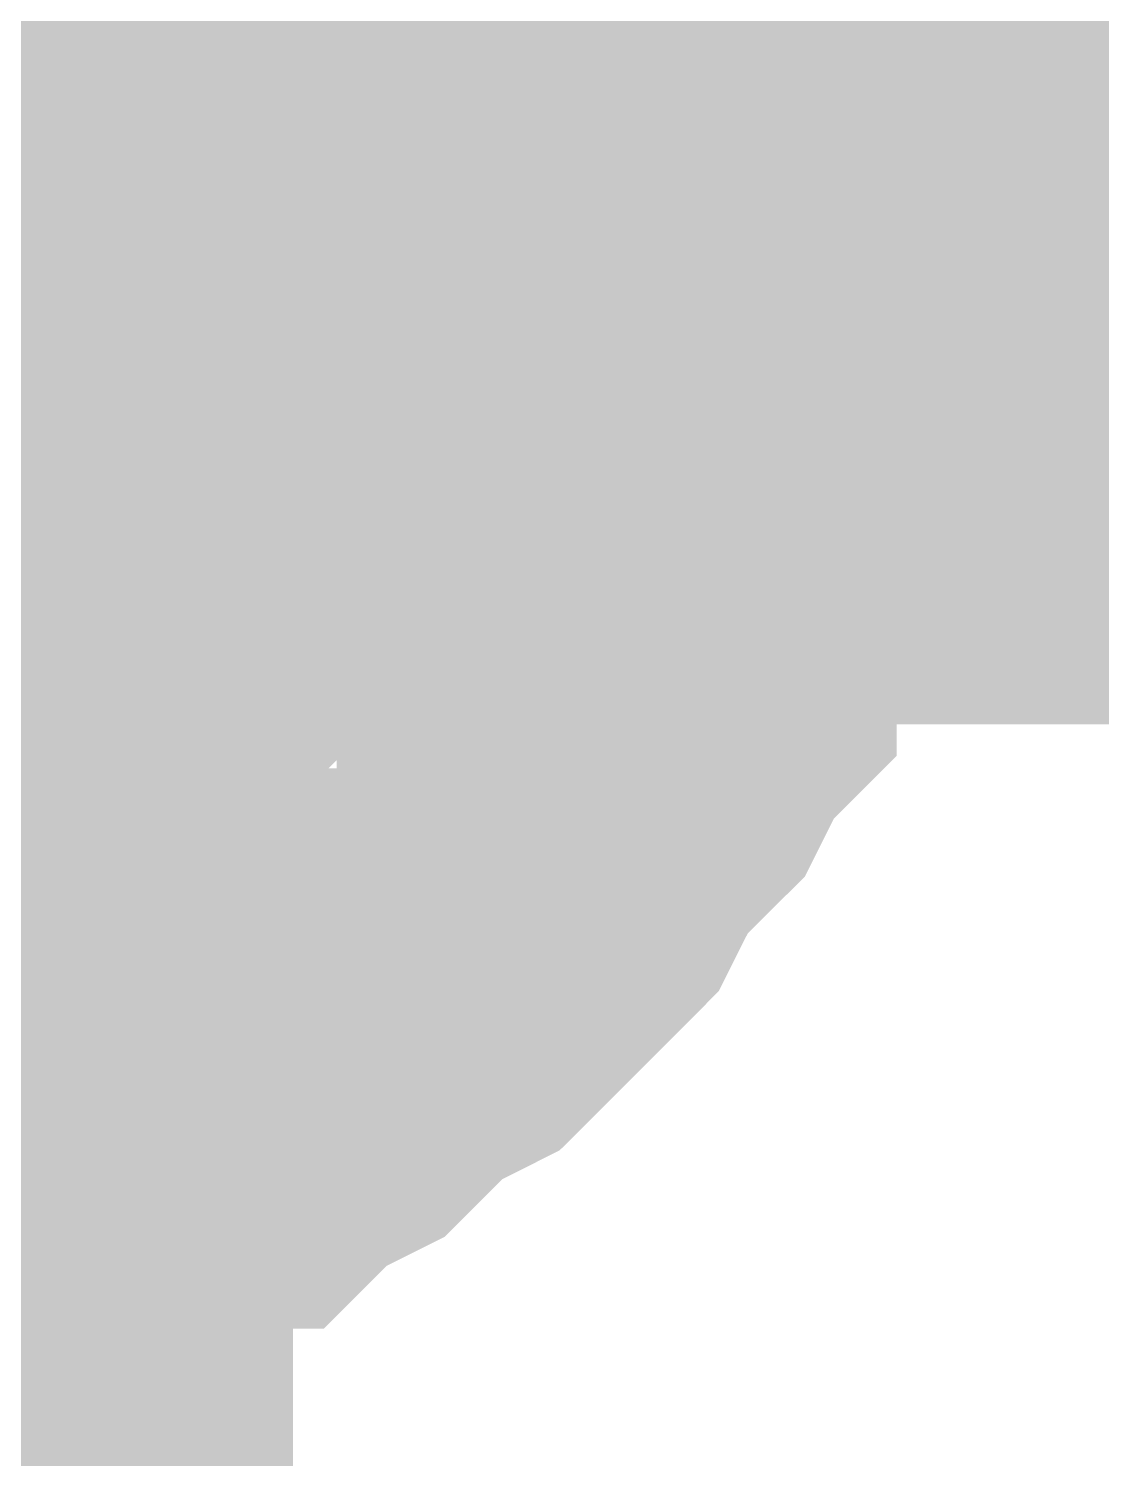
# Model space of a CAD drawing. Header units: inches. Extents: x 0 to 841, y 0 to 594.
# Drawn here: x 562.669 to 563.506, y 401.543 to 402.659 of the extents above; entities that cross this region are included whole.
import ezdxf

# ---------------------------------------------------------------- set-up
doc = ezdxf.new("R2010")
doc.units = ezdxf.units.IN
doc.layers.add('Sheet', color=255, linetype='Continuous')

msp = doc.modelspace()

# ---------------------------------------------------------------- linework, layer by layer
at = {"layer": 'Sheet'}
msp.add_lwpolyline([(562.246, 402.5, 0.508, 0.508, 1), (562.754, 402.5, 0.508, 0.508, 1)], format="xyseb", close=True, dxfattribs=at)
for points in [[(562.8825, 402.8276, 0.2997, 0.2997, 0), (562.905, 402.8051, 0.2997, 0.2997, 0), (562.9274, 402.7827, 0.2997, 0.2997, 0), (562.9274, 402.7827, 0.2997, 0.2997, 0), (562.9499, 402.7602, 0.2997, 0.2997, 0), (562.9499, 402.7378, 0.2997, 0.2997, 0), (562.9723, 402.7153, 0.2997, 0.2997, 0), (562.9723, 402.6928, 0.2997, 0.2997, 0), (562.9948, 402.6704, 0.2997, 0.2997, 0), (562.9948, 402.6479, 0.2997, 0.2997, 0), (562.9948, 402.6255, 0.2997, 0.2997, 0), (563.0173, 402.5805, 0.2997, 0.2997, 0), (563.0173, 402.5581, 0.2997, 0.2997, 0), (563.0173, 402.5356, 0.2997, 0.2997, 0), (563.0173, 402.5132, 0.2997, 0.2997, 0), (563.0173, 402.4907, 0.2997, 0.2997, 0)], [(562.8825, 402.8276, 0.2997, 0.2997, 0), (562.905, 402.8051, 0.2997, 0.2997, 0), (562.9274, 402.7827, 0.2997, 0.2997, 0), (562.9274, 402.7827, 0.2997, 0.2997, 0), (562.9499, 402.7602, 0.2997, 0.2997, 0), (562.9499, 402.7378, 0.2997, 0.2997, 0), (562.9723, 402.7153, 0.2997, 0.2997, 0), (562.9723, 402.6928, 0.2997, 0.2997, 0), (562.9948, 402.6704, 0.2997, 0.2997, 0), (562.9948, 402.6479, 0.2997, 0.2997, 0), (562.9948, 402.6255, 0.2997, 0.2997, 0), (563.0173, 402.5805, 0.2997, 0.2997, 0), (563.0173, 402.5581, 0.2997, 0.2997, 0), (563.0173, 402.5356, 0.2997, 0.2997, 0), (563.0173, 402.5132, 0.2997, 0.2997, 0), (563.0173, 402.4907, 0.2997, 0.2997, 0)], [(563.1969, 402.8276, 0.2997, 0.2997, 0), (563.1969, 402.7827, 0.2997, 0.2997, 0), (563.2194, 402.7602, 0.2997, 0.2997, 0), (563.2194, 402.7153, 0.2997, 0.2997, 0), (563.2418, 402.6928, 0.2997, 0.2997, 0), (563.2418, 402.6479, 0.2997, 0.2997, 0), (563.2643, 402.603, 0.2997, 0.2997, 0), (563.2643, 402.5805, 0.2997, 0.2997, 0), (563.2643, 402.5356, 0.2997, 0.2997, 0), (563.2643, 402.4907, 0.2997, 0.2997, 0)], [(563.1969, 402.8276, 0.2997, 0.2997, 0), (563.1969, 402.7827, 0.2997, 0.2997, 0), (563.2194, 402.7602, 0.2997, 0.2997, 0), (563.2194, 402.7153, 0.2997, 0.2997, 0), (563.2418, 402.6928, 0.2997, 0.2997, 0), (563.2418, 402.6479, 0.2997, 0.2997, 0), (563.2643, 402.603, 0.2997, 0.2997, 0), (563.2643, 402.5805, 0.2997, 0.2997, 0), (563.2643, 402.5356, 0.2997, 0.2997, 0), (563.2643, 402.4907, 0.2997, 0.2997, 0)], [(563.1969, 402.8276, 0.2997, 0.2997, 0), (563.1969, 402.7827, 0.2997, 0.2997, 0), (563.2194, 402.7602, 0.2997, 0.2997, 0), (563.2194, 402.7153, 0.2997, 0.2997, 0), (563.2418, 402.6928, 0.2997, 0.2997, 0), (563.2418, 402.6479, 0.2997, 0.2997, 0), (563.2643, 402.603, 0.2997, 0.2997, 0), (563.2643, 402.5805, 0.2997, 0.2997, 0), (563.2643, 402.5356, 0.2997, 0.2997, 0), (563.2643, 402.4907, 0.2997, 0.2997, 0)], [(615.0071, 402.4907, 0.7493, 0.7493, 0), (609.999, 402.4907, 0.7493, 0.7493, 0), (575.0097, 402.4907, 0.7493, 0.7493, 0), (562.5007, 402.4907, 0.7493, 0.7493, 0), (554.9998, 402.4907, 0.7493, 0.7493, 0)], [(562.5007, 396.9882, 0.7493, 0.7493, 0), (562.5007, 402.4907, 0.7493, 0.7493, 0)], [(562.9723, 402.7153, 0.0991, 0.0991, 0), (562.9723, 402.6928, 0.0991, 0.0991, 0), (562.9948, 402.6704, 0.0991, 0.0991, 0), (562.9948, 402.6479, 0.0991, 0.0991, 0), (562.9948, 402.6255, 0.0991, 0.0991, 0), (563.0173, 402.5805, 0.0991, 0.0991, 0), (563.0173, 402.5581, 0.0991, 0.0991, 0), (563.0173, 402.5356, 0.0991, 0.0991, 0), (563.0173, 402.5132, 0.0991, 0.0991, 0), (563.0173, 402.4907, 0.0991, 0.0991, 0)], [(562.9723, 402.7153, 0.0991, 0.0991, 0), (562.9723, 402.6928, 0.0991, 0.0991, 0), (562.9948, 402.6704, 0.0991, 0.0991, 0), (562.9948, 402.6479, 0.0991, 0.0991, 0), (562.9948, 402.6255, 0.0991, 0.0991, 0), (563.0173, 402.5805, 0.0991, 0.0991, 0), (563.0173, 402.5581, 0.0991, 0.0991, 0), (563.0173, 402.5356, 0.0991, 0.0991, 0), (563.0173, 402.5132, 0.0991, 0.0991, 0), (563.0173, 402.4907, 0.0991, 0.0991, 0)], [(563.2194, 402.7153, 0.0991, 0.0991, 0), (563.2418, 402.6928, 0.0991, 0.0991, 0), (563.2418, 402.6479, 0.0991, 0.0991, 0), (563.2643, 402.603, 0.0991, 0.0991, 0), (563.2643, 402.5805, 0.0991, 0.0991, 0), (563.2643, 402.5356, 0.0991, 0.0991, 0), (563.2643, 402.4907, 0.0991, 0.0991, 0)], [(563.2194, 402.7153, 0.0991, 0.0991, 0), (563.2418, 402.6928, 0.0991, 0.0991, 0), (563.2418, 402.6479, 0.0991, 0.0991, 0), (563.2643, 402.603, 0.0991, 0.0991, 0), (563.2643, 402.5805, 0.0991, 0.0991, 0), (563.2643, 402.5356, 0.0991, 0.0991, 0), (563.2643, 402.4907, 0.0991, 0.0991, 0)], [(563.2194, 402.7153, 0.0991, 0.0991, 0), (563.2418, 402.6928, 0.0991, 0.0991, 0), (563.2418, 402.6479, 0.0991, 0.0991, 0), (563.2643, 402.603, 0.0991, 0.0991, 0), (563.2643, 402.5805, 0.0991, 0.0991, 0), (563.2643, 402.5356, 0.0991, 0.0991, 0), (563.2643, 402.4907, 0.0991, 0.0991, 0)], [(563.2643, 402.4907, 0.2997, 0.2997, 0), (563.2643, 402.4458, 0.2997, 0.2997, 0), (563.2643, 402.4009, 0.2997, 0.2997, 0), (563.2643, 402.3784, 0.2997, 0.2997, 0), (563.2418, 402.3335, 0.2997, 0.2997, 0), (563.2418, 402.2886, 0.2997, 0.2997, 0), (563.2194, 402.2661, 0.2997, 0.2997, 0), (563.2194, 402.2212, 0.2997, 0.2997, 0), (563.1969, 402.1987, 0.2997, 0.2997, 0), (563.1969, 402.1538, 0.2997, 0.2997, 0), (563.1745, 402.1314, 0.2997, 0.2997, 0), (563.152, 402.0864, 0.2997, 0.2997, 0), (563.1295, 402.064, 0.2997, 0.2997, 0), (563.1071, 402.0415, 0.2997, 0.2997, 0), (563.0846, 401.9966, 0.2997, 0.2997, 0), (563.0622, 401.9741, 0.2997, 0.2997, 0), (563.0397, 401.9517, 0.2997, 0.2997, 0), (563.0173, 401.9292, 0.2997, 0.2997, 0), (562.9948, 401.9068, 0.2997, 0.2997, 0), (562.9499, 401.8843, 0.2997, 0.2997, 0), (562.9274, 401.8618, 0.2997, 0.2997, 0), (562.905, 401.8394, 0.2997, 0.2997, 0), (562.86, 401.8169, 0.2997, 0.2997, 0), (562.8376, 401.7945, 0.2997, 0.2997, 0), (562.7927, 401.7945, 0.2997, 0.2997, 0), (562.7702, 401.772, 0.2997, 0.2997, 0), (562.7253, 401.772, 0.2997, 0.2997, 0), (562.7028, 401.7495, 0.2997, 0.2997, 0), (562.6579, 401.7495, 0.2997, 0.2997, 0), (562.613, 401.7271, 0.2997, 0.2997, 0), (562.5906, 401.7271, 0.2997, 0.2997, 0), (562.5456, 401.7271, 0.2997, 0.2997, 0), (562.5007, 401.7271, 0.2997, 0.2997, 0)], [(563.2643, 402.4907, 0.2997, 0.2997, 0), (563.2643, 402.4458, 0.2997, 0.2997, 0), (563.2643, 402.4009, 0.2997, 0.2997, 0), (563.2643, 402.3784, 0.2997, 0.2997, 0), (563.2418, 402.3335, 0.2997, 0.2997, 0), (563.2418, 402.2886, 0.2997, 0.2997, 0), (563.2194, 402.2661, 0.2997, 0.2997, 0), (563.2194, 402.2212, 0.2997, 0.2997, 0), (563.1969, 402.1987, 0.2997, 0.2997, 0), (563.1969, 402.1538, 0.2997, 0.2997, 0), (563.1745, 402.1314, 0.2997, 0.2997, 0), (563.152, 402.0864, 0.2997, 0.2997, 0), (563.1295, 402.064, 0.2997, 0.2997, 0), (563.1071, 402.0415, 0.2997, 0.2997, 0), (563.0846, 401.9966, 0.2997, 0.2997, 0), (563.0622, 401.9741, 0.2997, 0.2997, 0), (563.0397, 401.9517, 0.2997, 0.2997, 0), (563.0173, 401.9292, 0.2997, 0.2997, 0), (562.9948, 401.9068, 0.2997, 0.2997, 0), (562.9499, 401.8843, 0.2997, 0.2997, 0), (562.9274, 401.8618, 0.2997, 0.2997, 0), (562.905, 401.8394, 0.2997, 0.2997, 0), (562.86, 401.8169, 0.2997, 0.2997, 0), (562.8376, 401.7945, 0.2997, 0.2997, 0), (562.7927, 401.7945, 0.2997, 0.2997, 0), (562.7702, 401.772, 0.2997, 0.2997, 0), (562.7253, 401.772, 0.2997, 0.2997, 0), (562.7028, 401.7495, 0.2997, 0.2997, 0), (562.6579, 401.7495, 0.2997, 0.2997, 0), (562.613, 401.7271, 0.2997, 0.2997, 0), (562.5906, 401.7271, 0.2997, 0.2997, 0), (562.5456, 401.7271, 0.2997, 0.2997, 0), (562.5007, 401.7271, 0.2997, 0.2997, 0)], [(563.2643, 402.4907, 0.2997, 0.2997, 0), (563.2643, 402.4458, 0.2997, 0.2997, 0), (563.2643, 402.4009, 0.2997, 0.2997, 0), (563.2643, 402.3784, 0.2997, 0.2997, 0), (563.2418, 402.3335, 0.2997, 0.2997, 0), (563.2418, 402.2886, 0.2997, 0.2997, 0), (563.2194, 402.2661, 0.2997, 0.2997, 0), (563.2194, 402.2212, 0.2997, 0.2997, 0), (563.1969, 402.1987, 0.2997, 0.2997, 0), (563.1969, 402.1538, 0.2997, 0.2997, 0), (563.1745, 402.1314, 0.2997, 0.2997, 0), (563.152, 402.0864, 0.2997, 0.2997, 0), (563.1295, 402.064, 0.2997, 0.2997, 0), (563.1071, 402.0415, 0.2997, 0.2997, 0), (563.0846, 401.9966, 0.2997, 0.2997, 0), (563.0622, 401.9741, 0.2997, 0.2997, 0), (563.0397, 401.9517, 0.2997, 0.2997, 0), (563.0173, 401.9292, 0.2997, 0.2997, 0), (562.9948, 401.9068, 0.2997, 0.2997, 0), (562.9499, 401.8843, 0.2997, 0.2997, 0), (562.9274, 401.8618, 0.2997, 0.2997, 0), (562.905, 401.8394, 0.2997, 0.2997, 0), (562.86, 401.8169, 0.2997, 0.2997, 0), (562.8376, 401.7945, 0.2997, 0.2997, 0), (562.7927, 401.7945, 0.2997, 0.2997, 0), (562.7702, 401.772, 0.2997, 0.2997, 0), (562.7253, 401.772, 0.2997, 0.2997, 0), (562.7028, 401.7495, 0.2997, 0.2997, 0), (562.6579, 401.7495, 0.2997, 0.2997, 0), (562.613, 401.7271, 0.2997, 0.2997, 0), (562.5906, 401.7271, 0.2997, 0.2997, 0), (562.5456, 401.7271, 0.2997, 0.2997, 0), (562.5007, 401.7271, 0.2997, 0.2997, 0)], [(563.0173, 402.4907, 0.2997, 0.2997, 0), (563.0173, 402.4682, 0.2997, 0.2997, 0), (563.0173, 402.4458, 0.2997, 0.2997, 0), (563.0173, 402.4009, 0.2997, 0.2997, 0), (563.0173, 402.3784, 0.2997, 0.2997, 0), (562.9948, 402.3559, 0.2997, 0.2997, 0), (562.9948, 402.3335, 0.2997, 0.2997, 0), (562.9948, 402.311, 0.2997, 0.2997, 0), (562.9723, 402.2886, 0.2997, 0.2997, 0), (562.9723, 402.2661, 0.2997, 0.2997, 0), (562.9499, 402.2436, 0.2997, 0.2997, 0), (562.9499, 402.2212, 0.2997, 0.2997, 0), (562.9274, 402.1987, 0.2997, 0.2997, 0), (562.9274, 402.1763, 0.2997, 0.2997, 0), (562.905, 402.1538, 0.2997, 0.2997, 0), (562.8825, 402.1314, 0.2997, 0.2997, 0), (562.86, 402.1314, 0.2997, 0.2997, 0), (562.86, 402.1089, 0.2997, 0.2997, 0), (562.8376, 402.0864, 0.2997, 0.2997, 0), (562.8151, 402.064, 0.2997, 0.2997, 0), (562.7927, 402.064, 0.2997, 0.2997, 0), (562.7702, 402.0415, 0.2997, 0.2997, 0), (562.7478, 402.0415, 0.2997, 0.2997, 0), (562.7253, 402.0191, 0.2997, 0.2997, 0), (562.7028, 402.0191, 0.2997, 0.2997, 0), (562.6804, 401.9966, 0.2997, 0.2997, 0), (562.6579, 401.9966, 0.2997, 0.2997, 0), (562.6355, 401.9966, 0.2997, 0.2997, 0), (562.613, 401.9741, 0.2997, 0.2997, 0), (562.5906, 401.9741, 0.2997, 0.2997, 0), (562.5456, 401.9741, 0.2997, 0.2997, 0), (562.5232, 401.9741, 0.2997, 0.2997, 0), (562.5007, 401.9741, 0.2997, 0.2997, 0)], [(563.0173, 402.4907, 0.2997, 0.2997, 0), (563.0173, 402.4682, 0.2997, 0.2997, 0), (563.0173, 402.4458, 0.2997, 0.2997, 0), (563.0173, 402.4009, 0.2997, 0.2997, 0), (563.0173, 402.3784, 0.2997, 0.2997, 0), (562.9948, 402.3559, 0.2997, 0.2997, 0), (562.9948, 402.3335, 0.2997, 0.2997, 0), (562.9948, 402.311, 0.2997, 0.2997, 0), (562.9723, 402.2886, 0.2997, 0.2997, 0), (562.9723, 402.2661, 0.2997, 0.2997, 0), (562.9499, 402.2436, 0.2997, 0.2997, 0), (562.9499, 402.2212, 0.2997, 0.2997, 0), (562.9274, 402.1987, 0.2997, 0.2997, 0), (562.9274, 402.1763, 0.2997, 0.2997, 0), (562.905, 402.1538, 0.2997, 0.2997, 0), (562.8825, 402.1314, 0.2997, 0.2997, 0), (562.86, 402.1314, 0.2997, 0.2997, 0), (562.86, 402.1089, 0.2997, 0.2997, 0), (562.8376, 402.0864, 0.2997, 0.2997, 0), (562.8151, 402.064, 0.2997, 0.2997, 0), (562.7927, 402.064, 0.2997, 0.2997, 0), (562.7702, 402.0415, 0.2997, 0.2997, 0), (562.7478, 402.0415, 0.2997, 0.2997, 0), (562.7253, 402.0191, 0.2997, 0.2997, 0), (562.7028, 402.0191, 0.2997, 0.2997, 0), (562.6804, 401.9966, 0.2997, 0.2997, 0), (562.6579, 401.9966, 0.2997, 0.2997, 0), (562.6355, 401.9966, 0.2997, 0.2997, 0), (562.613, 401.9741, 0.2997, 0.2997, 0), (562.5906, 401.9741, 0.2997, 0.2997, 0), (562.5456, 401.9741, 0.2997, 0.2997, 0), (562.5232, 401.9741, 0.2997, 0.2997, 0), (562.5007, 401.9741, 0.2997, 0.2997, 0)], [(563.0173, 402.4907, 0.2997, 0.2997, 0), (563.0173, 402.4907, 0.2997, 0.2997, 0), (563.0173, 402.4907, 0.2997, 0.2997, 0), (563.0173, 402.4907, 0.2997, 0.2997, 0), (563.0173, 402.4907, 0.2997, 0.2997, 0), (563.0173, 402.4907, 0.2997, 0.2997, 0), (563.0173, 402.4907, 0.2997, 0.2997, 0), (563.0173, 402.4907, 0.2997, 0.2997, 0), (563.0173, 402.4907, 0.2997, 0.2997, 0), (563.0173, 402.4907, 0.2997, 0.2997, 0), (563.0173, 402.4907, 0.2997, 0.2997, 0), (563.0173, 402.4907, 0.2997, 0.2997, 0), (563.0173, 402.4907, 0.2997, 0.2997, 0), (563.0173, 402.4907, 0.2997, 0.2997, 0), (563.0173, 402.4907, 0.2997, 0.2997, 0), (563.0173, 402.4907, 0.2997, 0.2997, 0), (563.0173, 402.4907, 0.2997, 0.2997, 0), (563.0173, 402.4907, 0.2997, 0.2997, 0), (563.0173, 402.4907, 0.2997, 0.2997, 0), (563.0173, 402.4907, 0.2997, 0.2997, 0), (563.0173, 402.4907, 0.2997, 0.2997, 0), (563.0173, 402.4907, 0.2997, 0.2997, 0), (563.0173, 402.4907, 0.2997, 0.2997, 0), (563.0173, 402.4907, 0.2997, 0.2997, 0), (563.0173, 402.4907, 0.2997, 0.2997, 0), (563.0173, 402.4907, 0.2997, 0.2997, 0), (563.0173, 402.4907, 0.2997, 0.2997, 0), (563.0173, 402.4907, 0.2997, 0.2997, 0), (563.0173, 402.4907, 0.2997, 0.2997, 0), (563.0173, 402.4907, 0.2997, 0.2997, 0), (563.0173, 402.4907, 0.2997, 0.2997, 0), (563.0173, 402.4907, 0.2997, 0.2997, 0), (563.0173, 402.4907, 0.2997, 0.2997, 0)], [(563.0173, 402.4907, 0.2997, 0.2997, 0), (563.0173, 402.4907, 0.2997, 0.2997, 0)], [(563.0173, 402.4907, 0.2997, 0.2997, 0), (563.0173, 402.4907, 0.2997, 0.2997, 0), (563.0173, 402.4907, 0.2997, 0.2997, 0), (563.0173, 402.4907, 0.2997, 0.2997, 0), (563.0173, 402.4907, 0.2997, 0.2997, 0), (563.0173, 402.4907, 0.2997, 0.2997, 0), (563.0173, 402.4907, 0.2997, 0.2997, 0), (563.0173, 402.4907, 0.2997, 0.2997, 0), (563.0173, 402.4907, 0.2997, 0.2997, 0), (563.0173, 402.4907, 0.2997, 0.2997, 0), (563.0173, 402.4907, 0.2997, 0.2997, 0), (563.0173, 402.4907, 0.2997, 0.2997, 0), (563.0173, 402.4907, 0.2997, 0.2997, 0), (563.0173, 402.4907, 0.2997, 0.2997, 0), (563.0173, 402.4907, 0.2997, 0.2997, 0), (563.0173, 402.4907, 0.2997, 0.2997, 0), (563.0173, 402.4907, 0.2997, 0.2997, 0), (563.0173, 402.4907, 0.2997, 0.2997, 0), (563.0173, 402.4907, 0.2997, 0.2997, 0), (563.0173, 402.4907, 0.2997, 0.2997, 0), (563.0173, 402.4907, 0.2997, 0.2997, 0), (563.0173, 402.4907, 0.2997, 0.2997, 0), (563.0173, 402.4907, 0.2997, 0.2997, 0), (563.0173, 402.4907, 0.2997, 0.2997, 0), (563.0173, 402.4907, 0.2997, 0.2997, 0), (563.0173, 402.4907, 0.2997, 0.2997, 0), (563.0173, 402.4907, 0.2997, 0.2997, 0), (563.0173, 402.4907, 0.2997, 0.2997, 0), (563.0173, 402.4907, 0.2997, 0.2997, 0), (563.0173, 402.4907, 0.2997, 0.2997, 0), (563.0173, 402.4907, 0.2997, 0.2997, 0), (563.0173, 402.4907, 0.2997, 0.2997, 0), (563.0173, 402.4907, 0.2997, 0.2997, 0)], [(563.0173, 402.4907, 0.2997, 0.2997, 0), (563.0173, 402.4907, 0.2997, 0.2997, 0)], [(563.2643, 402.4907, 0.2997, 0.2997, 0), (563.2643, 402.4907, 0.2997, 0.2997, 0), (563.2643, 402.4907, 0.2997, 0.2997, 0), (563.2643, 402.4907, 0.2997, 0.2997, 0), (563.2643, 402.4907, 0.2997, 0.2997, 0), (563.2643, 402.4907, 0.2997, 0.2997, 0), (563.2643, 402.4907, 0.2997, 0.2997, 0), (563.2643, 402.4907, 0.2997, 0.2997, 0), (563.2643, 402.4907, 0.2997, 0.2997, 0), (563.2643, 402.4907, 0.2997, 0.2997, 0), (563.2643, 402.4907, 0.2997, 0.2997, 0), (563.2643, 402.4907, 0.2997, 0.2997, 0), (563.2643, 402.4907, 0.2997, 0.2997, 0), (563.2643, 402.4907, 0.2997, 0.2997, 0), (563.2643, 402.4907, 0.2997, 0.2997, 0), (563.2643, 402.4907, 0.2997, 0.2997, 0), (563.2643, 402.4907, 0.2997, 0.2997, 0), (563.2643, 402.4907, 0.2997, 0.2997, 0), (563.2643, 402.4907, 0.2997, 0.2997, 0), (563.2643, 402.4907, 0.2997, 0.2997, 0), (563.2643, 402.4907, 0.2997, 0.2997, 0), (563.2643, 402.4907, 0.2997, 0.2997, 0), (563.2643, 402.4907, 0.2997, 0.2997, 0), (563.2643, 402.4907, 0.2997, 0.2997, 0), (563.2643, 402.4907, 0.2997, 0.2997, 0), (563.2643, 402.4907, 0.2997, 0.2997, 0), (563.2643, 402.4907, 0.2997, 0.2997, 0), (563.2643, 402.4907, 0.2997, 0.2997, 0), (563.2643, 402.4907, 0.2997, 0.2997, 0), (563.2643, 402.4907, 0.2997, 0.2997, 0), (563.2643, 402.4907, 0.2997, 0.2997, 0), (563.2643, 402.4907, 0.2997, 0.2997, 0), (563.2643, 402.4907, 0.2997, 0.2997, 0)], [(563.2643, 402.4907, 0.2997, 0.2997, 0), (563.2643, 402.4907, 0.2997, 0.2997, 0)], [(563.2643, 402.4907, 0.2997, 0.2997, 0), (563.2643, 402.4907, 0.2997, 0.2997, 0), (563.2643, 402.4907, 0.2997, 0.2997, 0), (563.2643, 402.4907, 0.2997, 0.2997, 0), (563.2643, 402.4907, 0.2997, 0.2997, 0), (563.2643, 402.4907, 0.2997, 0.2997, 0), (563.2643, 402.4907, 0.2997, 0.2997, 0), (563.2643, 402.4907, 0.2997, 0.2997, 0), (563.2643, 402.4907, 0.2997, 0.2997, 0), (563.2643, 402.4907, 0.2997, 0.2997, 0), (563.2643, 402.4907, 0.2997, 0.2997, 0), (563.2643, 402.4907, 0.2997, 0.2997, 0), (563.2643, 402.4907, 0.2997, 0.2997, 0), (563.2643, 402.4907, 0.2997, 0.2997, 0), (563.2643, 402.4907, 0.2997, 0.2997, 0), (563.2643, 402.4907, 0.2997, 0.2997, 0), (563.2643, 402.4907, 0.2997, 0.2997, 0), (563.2643, 402.4907, 0.2997, 0.2997, 0), (563.2643, 402.4907, 0.2997, 0.2997, 0), (563.2643, 402.4907, 0.2997, 0.2997, 0), (563.2643, 402.4907, 0.2997, 0.2997, 0), (563.2643, 402.4907, 0.2997, 0.2997, 0), (563.2643, 402.4907, 0.2997, 0.2997, 0), (563.2643, 402.4907, 0.2997, 0.2997, 0), (563.2643, 402.4907, 0.2997, 0.2997, 0), (563.2643, 402.4907, 0.2997, 0.2997, 0), (563.2643, 402.4907, 0.2997, 0.2997, 0), (563.2643, 402.4907, 0.2997, 0.2997, 0), (563.2643, 402.4907, 0.2997, 0.2997, 0), (563.2643, 402.4907, 0.2997, 0.2997, 0), (563.2643, 402.4907, 0.2997, 0.2997, 0), (563.2643, 402.4907, 0.2997, 0.2997, 0), (563.2643, 402.4907, 0.2997, 0.2997, 0)], [(563.2643, 402.4907, 0.2997, 0.2997, 0), (563.2643, 402.4907, 0.2997, 0.2997, 0)], [(563.2643, 402.4907, 0.2997, 0.2997, 0), (563.2643, 402.4907, 0.2997, 0.2997, 0), (563.2643, 402.4907, 0.2997, 0.2997, 0), (563.2643, 402.4907, 0.2997, 0.2997, 0), (563.2643, 402.4907, 0.2997, 0.2997, 0), (563.2643, 402.4907, 0.2997, 0.2997, 0), (563.2643, 402.4907, 0.2997, 0.2997, 0), (563.2643, 402.4907, 0.2997, 0.2997, 0), (563.2643, 402.4907, 0.2997, 0.2997, 0), (563.2643, 402.4907, 0.2997, 0.2997, 0), (563.2643, 402.4907, 0.2997, 0.2997, 0), (563.2643, 402.4907, 0.2997, 0.2997, 0), (563.2643, 402.4907, 0.2997, 0.2997, 0), (563.2643, 402.4907, 0.2997, 0.2997, 0), (563.2643, 402.4907, 0.2997, 0.2997, 0), (563.2643, 402.4907, 0.2997, 0.2997, 0), (563.2643, 402.4907, 0.2997, 0.2997, 0), (563.2643, 402.4907, 0.2997, 0.2997, 0), (563.2643, 402.4907, 0.2997, 0.2997, 0), (563.2643, 402.4907, 0.2997, 0.2997, 0), (563.2643, 402.4907, 0.2997, 0.2997, 0), (563.2643, 402.4907, 0.2997, 0.2997, 0), (563.2643, 402.4907, 0.2997, 0.2997, 0), (563.2643, 402.4907, 0.2997, 0.2997, 0), (563.2643, 402.4907, 0.2997, 0.2997, 0), (563.2643, 402.4907, 0.2997, 0.2997, 0), (563.2643, 402.4907, 0.2997, 0.2997, 0), (563.2643, 402.4907, 0.2997, 0.2997, 0), (563.2643, 402.4907, 0.2997, 0.2997, 0), (563.2643, 402.4907, 0.2997, 0.2997, 0), (563.2643, 402.4907, 0.2997, 0.2997, 0), (563.2643, 402.4907, 0.2997, 0.2997, 0), (563.2643, 402.4907, 0.2997, 0.2997, 0)], [(563.2643, 402.4907, 0.2997, 0.2997, 0), (563.2643, 402.4907, 0.2997, 0.2997, 0)], [(563.2643, 402.4907, 0.0991, 0.0991, 0), (563.2643, 402.4458, 0.0991, 0.0991, 0), (563.2643, 402.4009, 0.0991, 0.0991, 0), (563.2643, 402.3784, 0.0991, 0.0991, 0), (563.2418, 402.3335, 0.0991, 0.0991, 0), (563.2418, 402.2886, 0.0991, 0.0991, 0), (563.2194, 402.2661, 0.0991, 0.0991, 0), (563.2194, 402.2212, 0.0991, 0.0991, 0), (563.1969, 402.1987, 0.0991, 0.0991, 0), (563.1969, 402.1538, 0.0991, 0.0991, 0), (563.1745, 402.1314, 0.0991, 0.0991, 0), (563.152, 402.0864, 0.0991, 0.0991, 0), (563.1295, 402.064, 0.0991, 0.0991, 0), (563.1071, 402.0415, 0.0991, 0.0991, 0), (563.0846, 401.9966, 0.0991, 0.0991, 0), (563.0622, 401.9741, 0.0991, 0.0991, 0), (563.0397, 401.9517, 0.0991, 0.0991, 0), (563.0173, 401.9292, 0.0991, 0.0991, 0), (562.9948, 401.9068, 0.0991, 0.0991, 0), (562.9499, 401.8843, 0.0991, 0.0991, 0), (562.9274, 401.8618, 0.0991, 0.0991, 0), (562.905, 401.8394, 0.0991, 0.0991, 0), (562.86, 401.8169, 0.0991, 0.0991, 0), (562.8376, 401.7945, 0.0991, 0.0991, 0), (562.7927, 401.7945, 0.0991, 0.0991, 0), (562.7702, 401.772, 0.0991, 0.0991, 0), (562.7253, 401.772, 0.0991, 0.0991, 0), (562.7028, 401.7495, 0.0991, 0.0991, 0), (562.6579, 401.7495, 0.0991, 0.0991, 0), (562.613, 401.7271, 0.0991, 0.0991, 0)], [(563.2643, 402.4907, 0.0991, 0.0991, 0), (563.2643, 402.4458, 0.0991, 0.0991, 0), (563.2643, 402.4009, 0.0991, 0.0991, 0), (563.2643, 402.3784, 0.0991, 0.0991, 0), (563.2418, 402.3335, 0.0991, 0.0991, 0), (563.2418, 402.2886, 0.0991, 0.0991, 0), (563.2194, 402.2661, 0.0991, 0.0991, 0), (563.2194, 402.2212, 0.0991, 0.0991, 0), (563.1969, 402.1987, 0.0991, 0.0991, 0), (563.1969, 402.1538, 0.0991, 0.0991, 0), (563.1745, 402.1314, 0.0991, 0.0991, 0), (563.152, 402.0864, 0.0991, 0.0991, 0), (563.1295, 402.064, 0.0991, 0.0991, 0), (563.1071, 402.0415, 0.0991, 0.0991, 0), (563.0846, 401.9966, 0.0991, 0.0991, 0), (563.0622, 401.9741, 0.0991, 0.0991, 0), (563.0397, 401.9517, 0.0991, 0.0991, 0), (563.0173, 401.9292, 0.0991, 0.0991, 0), (562.9948, 401.9068, 0.0991, 0.0991, 0), (562.9499, 401.8843, 0.0991, 0.0991, 0), (562.9274, 401.8618, 0.0991, 0.0991, 0), (562.905, 401.8394, 0.0991, 0.0991, 0), (562.86, 401.8169, 0.0991, 0.0991, 0), (562.8376, 401.7945, 0.0991, 0.0991, 0), (562.7927, 401.7945, 0.0991, 0.0991, 0), (562.7702, 401.772, 0.0991, 0.0991, 0), (562.7253, 401.772, 0.0991, 0.0991, 0), (562.7028, 401.7495, 0.0991, 0.0991, 0), (562.6579, 401.7495, 0.0991, 0.0991, 0), (562.613, 401.7271, 0.0991, 0.0991, 0)], [(563.2643, 402.4907, 0.0991, 0.0991, 0), (563.2643, 402.4458, 0.0991, 0.0991, 0), (563.2643, 402.4009, 0.0991, 0.0991, 0), (563.2643, 402.3784, 0.0991, 0.0991, 0), (563.2418, 402.3335, 0.0991, 0.0991, 0), (563.2418, 402.2886, 0.0991, 0.0991, 0), (563.2194, 402.2661, 0.0991, 0.0991, 0), (563.2194, 402.2212, 0.0991, 0.0991, 0), (563.1969, 402.1987, 0.0991, 0.0991, 0), (563.1969, 402.1538, 0.0991, 0.0991, 0), (563.1745, 402.1314, 0.0991, 0.0991, 0), (563.152, 402.0864, 0.0991, 0.0991, 0), (563.1295, 402.064, 0.0991, 0.0991, 0), (563.1071, 402.0415, 0.0991, 0.0991, 0), (563.0846, 401.9966, 0.0991, 0.0991, 0), (563.0622, 401.9741, 0.0991, 0.0991, 0), (563.0397, 401.9517, 0.0991, 0.0991, 0), (563.0173, 401.9292, 0.0991, 0.0991, 0), (562.9948, 401.9068, 0.0991, 0.0991, 0), (562.9499, 401.8843, 0.0991, 0.0991, 0), (562.9274, 401.8618, 0.0991, 0.0991, 0), (562.905, 401.8394, 0.0991, 0.0991, 0), (562.86, 401.8169, 0.0991, 0.0991, 0), (562.8376, 401.7945, 0.0991, 0.0991, 0), (562.7927, 401.7945, 0.0991, 0.0991, 0), (562.7702, 401.772, 0.0991, 0.0991, 0), (562.7253, 401.772, 0.0991, 0.0991, 0), (562.7028, 401.7495, 0.0991, 0.0991, 0), (562.6579, 401.7495, 0.0991, 0.0991, 0), (562.613, 401.7271, 0.0991, 0.0991, 0)], [(563.0173, 402.4907, 0.0991, 0.0991, 0), (563.0173, 402.4682, 0.0991, 0.0991, 0), (563.0173, 402.4458, 0.0991, 0.0991, 0), (563.0173, 402.4009, 0.0991, 0.0991, 0), (563.0173, 402.3784, 0.0991, 0.0991, 0), (562.9948, 402.3559, 0.0991, 0.0991, 0), (562.9948, 402.3335, 0.0991, 0.0991, 0), (562.9948, 402.311, 0.0991, 0.0991, 0), (562.9723, 402.2886, 0.0991, 0.0991, 0), (562.9723, 402.2661, 0.0991, 0.0991, 0), (562.9499, 402.2436, 0.0991, 0.0991, 0), (562.9499, 402.2212, 0.0991, 0.0991, 0), (562.9274, 402.1987, 0.0991, 0.0991, 0), (562.9274, 402.1763, 0.0991, 0.0991, 0), (562.905, 402.1538, 0.0991, 0.0991, 0), (562.8825, 402.1314, 0.0991, 0.0991, 0), (562.86, 402.1314, 0.0991, 0.0991, 0), (562.86, 402.1089, 0.0991, 0.0991, 0), (562.8376, 402.0864, 0.0991, 0.0991, 0), (562.8151, 402.064, 0.0991, 0.0991, 0), (562.7927, 402.064, 0.0991, 0.0991, 0), (562.7702, 402.0415, 0.0991, 0.0991, 0), (562.7478, 402.0415, 0.0991, 0.0991, 0), (562.7253, 402.0191, 0.0991, 0.0991, 0), (562.7028, 402.0191, 0.0991, 0.0991, 0), (562.6804, 401.9966, 0.0991, 0.0991, 0), (562.6579, 401.9966, 0.0991, 0.0991, 0), (562.6355, 401.9966, 0.0991, 0.0991, 0), (562.613, 401.9741, 0.0991, 0.0991, 0)], [(563.0173, 402.4907, 0.0991, 0.0991, 0), (563.0173, 402.4682, 0.0991, 0.0991, 0), (563.0173, 402.4458, 0.0991, 0.0991, 0), (563.0173, 402.4009, 0.0991, 0.0991, 0), (563.0173, 402.3784, 0.0991, 0.0991, 0), (562.9948, 402.3559, 0.0991, 0.0991, 0), (562.9948, 402.3335, 0.0991, 0.0991, 0), (562.9948, 402.311, 0.0991, 0.0991, 0), (562.9723, 402.2886, 0.0991, 0.0991, 0), (562.9723, 402.2661, 0.0991, 0.0991, 0), (562.9499, 402.2436, 0.0991, 0.0991, 0), (562.9499, 402.2212, 0.0991, 0.0991, 0), (562.9274, 402.1987, 0.0991, 0.0991, 0), (562.9274, 402.1763, 0.0991, 0.0991, 0), (562.905, 402.1538, 0.0991, 0.0991, 0), (562.8825, 402.1314, 0.0991, 0.0991, 0), (562.86, 402.1314, 0.0991, 0.0991, 0), (562.86, 402.1089, 0.0991, 0.0991, 0), (562.8376, 402.0864, 0.0991, 0.0991, 0), (562.8151, 402.064, 0.0991, 0.0991, 0), (562.7927, 402.064, 0.0991, 0.0991, 0), (562.7702, 402.0415, 0.0991, 0.0991, 0), (562.7478, 402.0415, 0.0991, 0.0991, 0), (562.7253, 402.0191, 0.0991, 0.0991, 0), (562.7028, 402.0191, 0.0991, 0.0991, 0), (562.6804, 401.9966, 0.0991, 0.0991, 0), (562.6579, 401.9966, 0.0991, 0.0991, 0), (562.6355, 401.9966, 0.0991, 0.0991, 0), (562.613, 401.9741, 0.0991, 0.0991, 0)], [(563.0173, 402.4907, 0.0991, 0.0991, 0), (563.0173, 402.4907, 0.0991, 0.0991, 0), (563.0173, 402.4907, 0.0991, 0.0991, 0), (563.0173, 402.4907, 0.0991, 0.0991, 0), (563.0173, 402.4907, 0.0991, 0.0991, 0), (563.0173, 402.4907, 0.0991, 0.0991, 0), (563.0173, 402.4907, 0.0991, 0.0991, 0), (563.0173, 402.4907, 0.0991, 0.0991, 0), (563.0173, 402.4907, 0.0991, 0.0991, 0), (563.0173, 402.4907, 0.0991, 0.0991, 0), (563.0173, 402.4907, 0.0991, 0.0991, 0), (563.0173, 402.4907, 0.0991, 0.0991, 0), (563.0173, 402.4907, 0.0991, 0.0991, 0), (563.0173, 402.4907, 0.0991, 0.0991, 0), (563.0173, 402.4907, 0.0991, 0.0991, 0), (563.0173, 402.4907, 0.0991, 0.0991, 0), (563.0173, 402.4907, 0.0991, 0.0991, 0), (563.0173, 402.4907, 0.0991, 0.0991, 0), (563.0173, 402.4907, 0.0991, 0.0991, 0), (563.0173, 402.4907, 0.0991, 0.0991, 0), (563.0173, 402.4907, 0.0991, 0.0991, 0), (563.0173, 402.4907, 0.0991, 0.0991, 0), (563.0173, 402.4907, 0.0991, 0.0991, 0), (563.0173, 402.4907, 0.0991, 0.0991, 0), (563.0173, 402.4907, 0.0991, 0.0991, 0), (563.0173, 402.4907, 0.0991, 0.0991, 0), (563.0173, 402.4907, 0.0991, 0.0991, 0), (563.0173, 402.4907, 0.0991, 0.0991, 0), (563.0173, 402.4907, 0.0991, 0.0991, 0), (563.0173, 402.4907, 0.0991, 0.0991, 0), (563.0173, 402.4907, 0.0991, 0.0991, 0), (563.0173, 402.4907, 0.0991, 0.0991, 0), (563.0173, 402.4907, 0.0991, 0.0991, 0)], [(563.0173, 402.4907, 0.0991, 0.0991, 0), (563.0173, 402.4907, 0.0991, 0.0991, 0)], [(563.0173, 402.4907, 0.0991, 0.0991, 0), (563.0173, 402.4907, 0.0991, 0.0991, 0), (563.0173, 402.4907, 0.0991, 0.0991, 0), (563.0173, 402.4907, 0.0991, 0.0991, 0), (563.0173, 402.4907, 0.0991, 0.0991, 0), (563.0173, 402.4907, 0.0991, 0.0991, 0), (563.0173, 402.4907, 0.0991, 0.0991, 0), (563.0173, 402.4907, 0.0991, 0.0991, 0), (563.0173, 402.4907, 0.0991, 0.0991, 0), (563.0173, 402.4907, 0.0991, 0.0991, 0), (563.0173, 402.4907, 0.0991, 0.0991, 0), (563.0173, 402.4907, 0.0991, 0.0991, 0), (563.0173, 402.4907, 0.0991, 0.0991, 0), (563.0173, 402.4907, 0.0991, 0.0991, 0), (563.0173, 402.4907, 0.0991, 0.0991, 0), (563.0173, 402.4907, 0.0991, 0.0991, 0), (563.0173, 402.4907, 0.0991, 0.0991, 0), (563.0173, 402.4907, 0.0991, 0.0991, 0), (563.0173, 402.4907, 0.0991, 0.0991, 0), (563.0173, 402.4907, 0.0991, 0.0991, 0), (563.0173, 402.4907, 0.0991, 0.0991, 0), (563.0173, 402.4907, 0.0991, 0.0991, 0), (563.0173, 402.4907, 0.0991, 0.0991, 0), (563.0173, 402.4907, 0.0991, 0.0991, 0), (563.0173, 402.4907, 0.0991, 0.0991, 0), (563.0173, 402.4907, 0.0991, 0.0991, 0), (563.0173, 402.4907, 0.0991, 0.0991, 0), (563.0173, 402.4907, 0.0991, 0.0991, 0), (563.0173, 402.4907, 0.0991, 0.0991, 0), (563.0173, 402.4907, 0.0991, 0.0991, 0), (563.0173, 402.4907, 0.0991, 0.0991, 0), (563.0173, 402.4907, 0.0991, 0.0991, 0), (563.0173, 402.4907, 0.0991, 0.0991, 0)], [(563.0173, 402.4907, 0.0991, 0.0991, 0), (563.0173, 402.4907, 0.0991, 0.0991, 0)], [(563.2643, 402.4907, 0.0991, 0.0991, 0), (563.2643, 402.4907, 0.0991, 0.0991, 0), (563.2643, 402.4907, 0.0991, 0.0991, 0), (563.2643, 402.4907, 0.0991, 0.0991, 0), (563.2643, 402.4907, 0.0991, 0.0991, 0), (563.2643, 402.4907, 0.0991, 0.0991, 0), (563.2643, 402.4907, 0.0991, 0.0991, 0), (563.2643, 402.4907, 0.0991, 0.0991, 0), (563.2643, 402.4907, 0.0991, 0.0991, 0), (563.2643, 402.4907, 0.0991, 0.0991, 0), (563.2643, 402.4907, 0.0991, 0.0991, 0), (563.2643, 402.4907, 0.0991, 0.0991, 0), (563.2643, 402.4907, 0.0991, 0.0991, 0), (563.2643, 402.4907, 0.0991, 0.0991, 0), (563.2643, 402.4907, 0.0991, 0.0991, 0), (563.2643, 402.4907, 0.0991, 0.0991, 0), (563.2643, 402.4907, 0.0991, 0.0991, 0), (563.2643, 402.4907, 0.0991, 0.0991, 0), (563.2643, 402.4907, 0.0991, 0.0991, 0), (563.2643, 402.4907, 0.0991, 0.0991, 0), (563.2643, 402.4907, 0.0991, 0.0991, 0), (563.2643, 402.4907, 0.0991, 0.0991, 0), (563.2643, 402.4907, 0.0991, 0.0991, 0), (563.2643, 402.4907, 0.0991, 0.0991, 0), (563.2643, 402.4907, 0.0991, 0.0991, 0), (563.2643, 402.4907, 0.0991, 0.0991, 0), (563.2643, 402.4907, 0.0991, 0.0991, 0), (563.2643, 402.4907, 0.0991, 0.0991, 0), (563.2643, 402.4907, 0.0991, 0.0991, 0), (563.2643, 402.4907, 0.0991, 0.0991, 0), (563.2643, 402.4907, 0.0991, 0.0991, 0), (563.2643, 402.4907, 0.0991, 0.0991, 0), (563.2643, 402.4907, 0.0991, 0.0991, 0)], [(563.2643, 402.4907, 0.0991, 0.0991, 0), (563.2643, 402.4907, 0.0991, 0.0991, 0)], [(563.2643, 402.4907, 0.0991, 0.0991, 0), (563.2643, 402.4907, 0.0991, 0.0991, 0), (563.2643, 402.4907, 0.0991, 0.0991, 0), (563.2643, 402.4907, 0.0991, 0.0991, 0), (563.2643, 402.4907, 0.0991, 0.0991, 0), (563.2643, 402.4907, 0.0991, 0.0991, 0), (563.2643, 402.4907, 0.0991, 0.0991, 0), (563.2643, 402.4907, 0.0991, 0.0991, 0), (563.2643, 402.4907, 0.0991, 0.0991, 0), (563.2643, 402.4907, 0.0991, 0.0991, 0), (563.2643, 402.4907, 0.0991, 0.0991, 0), (563.2643, 402.4907, 0.0991, 0.0991, 0), (563.2643, 402.4907, 0.0991, 0.0991, 0), (563.2643, 402.4907, 0.0991, 0.0991, 0), (563.2643, 402.4907, 0.0991, 0.0991, 0), (563.2643, 402.4907, 0.0991, 0.0991, 0), (563.2643, 402.4907, 0.0991, 0.0991, 0), (563.2643, 402.4907, 0.0991, 0.0991, 0), (563.2643, 402.4907, 0.0991, 0.0991, 0), (563.2643, 402.4907, 0.0991, 0.0991, 0), (563.2643, 402.4907, 0.0991, 0.0991, 0), (563.2643, 402.4907, 0.0991, 0.0991, 0), (563.2643, 402.4907, 0.0991, 0.0991, 0), (563.2643, 402.4907, 0.0991, 0.0991, 0), (563.2643, 402.4907, 0.0991, 0.0991, 0), (563.2643, 402.4907, 0.0991, 0.0991, 0), (563.2643, 402.4907, 0.0991, 0.0991, 0), (563.2643, 402.4907, 0.0991, 0.0991, 0), (563.2643, 402.4907, 0.0991, 0.0991, 0), (563.2643, 402.4907, 0.0991, 0.0991, 0), (563.2643, 402.4907, 0.0991, 0.0991, 0), (563.2643, 402.4907, 0.0991, 0.0991, 0), (563.2643, 402.4907, 0.0991, 0.0991, 0)], [(563.2643, 402.4907, 0.0991, 0.0991, 0), (563.2643, 402.4907, 0.0991, 0.0991, 0)], [(563.2643, 402.4907, 0.0991, 0.0991, 0), (563.2643, 402.4907, 0.0991, 0.0991, 0), (563.2643, 402.4907, 0.0991, 0.0991, 0), (563.2643, 402.4907, 0.0991, 0.0991, 0), (563.2643, 402.4907, 0.0991, 0.0991, 0), (563.2643, 402.4907, 0.0991, 0.0991, 0), (563.2643, 402.4907, 0.0991, 0.0991, 0), (563.2643, 402.4907, 0.0991, 0.0991, 0), (563.2643, 402.4907, 0.0991, 0.0991, 0), (563.2643, 402.4907, 0.0991, 0.0991, 0), (563.2643, 402.4907, 0.0991, 0.0991, 0), (563.2643, 402.4907, 0.0991, 0.0991, 0), (563.2643, 402.4907, 0.0991, 0.0991, 0), (563.2643, 402.4907, 0.0991, 0.0991, 0), (563.2643, 402.4907, 0.0991, 0.0991, 0), (563.2643, 402.4907, 0.0991, 0.0991, 0), (563.2643, 402.4907, 0.0991, 0.0991, 0), (563.2643, 402.4907, 0.0991, 0.0991, 0), (563.2643, 402.4907, 0.0991, 0.0991, 0), (563.2643, 402.4907, 0.0991, 0.0991, 0), (563.2643, 402.4907, 0.0991, 0.0991, 0), (563.2643, 402.4907, 0.0991, 0.0991, 0), (563.2643, 402.4907, 0.0991, 0.0991, 0), (563.2643, 402.4907, 0.0991, 0.0991, 0), (563.2643, 402.4907, 0.0991, 0.0991, 0), (563.2643, 402.4907, 0.0991, 0.0991, 0), (563.2643, 402.4907, 0.0991, 0.0991, 0), (563.2643, 402.4907, 0.0991, 0.0991, 0), (563.2643, 402.4907, 0.0991, 0.0991, 0), (563.2643, 402.4907, 0.0991, 0.0991, 0), (563.2643, 402.4907, 0.0991, 0.0991, 0), (563.2643, 402.4907, 0.0991, 0.0991, 0), (563.2643, 402.4907, 0.0991, 0.0991, 0)], [(563.2643, 402.4907, 0.0991, 0.0991, 0), (563.2643, 402.4907, 0.0991, 0.0991, 0)]]:
    msp.add_lwpolyline(points, format="xyseb", dxfattribs=at)

doc.saveas('drawing.dxf')
